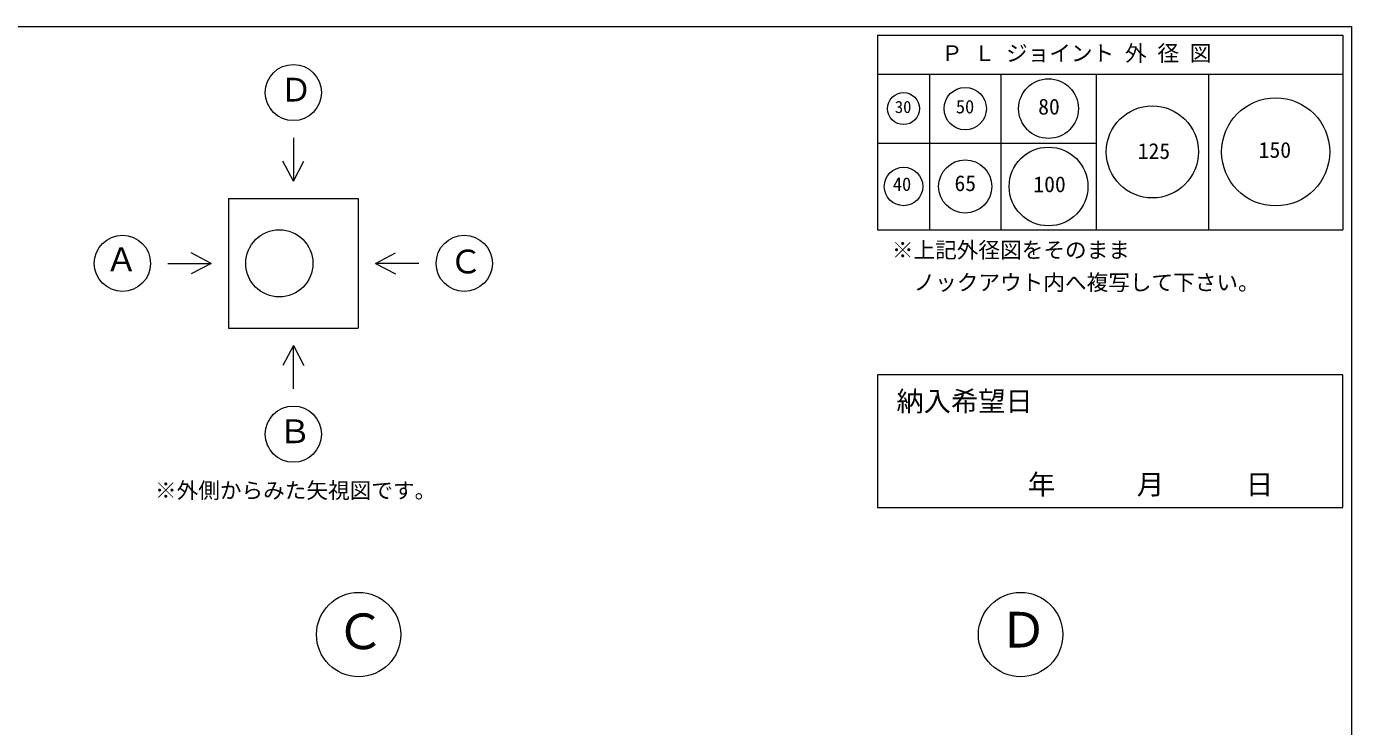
# Model space of a CAD drawing. Units: millimetres, scale not verified. Extents: x -4890 to 18490, y -2305 to 2305.
# Drawn here: x 1828 to 4890, y 686 to 2305 of the extents above; entities that cross this region are included whole.
import ezdxf
from ezdxf.enums import TextEntityAlignment as Align

# ---------------------------------------------------------------- set-up
doc = ezdxf.new("R2010")
doc.units = ezdxf.units.MM
doc.header["$LTSCALE"] = 10
for name, color, linetype, lineweight in [('0-2_waku', 7, 'Continuous', 18), ('0-3_gaikei', 7, 'Continuous', 18), ('0-7_hole', 7, 'Continuous', 18), ('0-D_文字１', 7, 'Continuous', 18)]:
    doc.layers.add(name, color=color, linetype=linetype, lineweight=lineweight)
doc.styles.add('ＭＳ ゴシック', font='')
doc.styles.get('ＭＳ ゴシック').set_extended_font_data('MS Gothic')

msp = doc.modelspace()

# ---------------------------------------------------------------- linework, layer by layer
at = {"layer": '0-2_waku'}
for p, q in [((4890.28, 2305.28), (4890.28, -1969.72)), ((3794.99, 2285.28), (3794.99, 1835.28)), ((3794.99, 2285.28), (4869.99, 2285.28)), ((3794.99, 2285.28), (4869.99, 2285.28)), ((3794.99, 2285.28), (4869.99, 2285.28)), ((3794.99, 2285.28), (3794.99, 1835.28)), ((3794.99, 2285.28), (4869.99, 2285.28)), ((3794.99, 2285.28), (4869.99, 2285.28)), ((3794.99, 2285.28), (4869.99, 2285.28)), ((4869.99, 2285.28), (4869.99, 1835.28)), ((4869.99, 2285.28), (4869.99, 1835.28)), ((3794.99, 2195.28), (4869.99, 2195.28)), ((3914.99, 2195.28), (3914.99, 1835.28)), ((4079.99, 2195.28), (4079.99, 1835.28)), ((4299.99, 2195.28), (4299.99, 1835.28)), ((4559.99, 2195.28), (4559.99, 1835.28)), ((3794.99, 2035.28), (4299.99, 2035.28)), ((3794.99, 1835.28), (4869.99, 1835.28)), ((3794.99, 1835.28), (4869.99, 1835.28))]:
    msp.add_line(p, q, dxfattribs=at)
msp.add_lwpolyline([(-1229.72, 2305.28), (4890.28, 2305.28), (4890.28, -1969.72)], dxfattribs=at)
at = {"layer": '0-3_gaikei'}
for p, q in [((2444.6, 2047.51), (2444.6, 1947.51)), ((2444.6, 1947.51), (2420.48, 1993.88)), ((2444.6, 1947.51), (2468.73, 1993.88)), ((2294.6, 1907.51), (2594.6, 1907.51)), ((2294.6, 1907.51), (2294.6, 1607.51)), ((2594.6, 1907.51), (2594.6, 1607.51)), ((2254.6, 1757.51), (2208.23, 1781.63)), ((2634.6, 1757.51), (2680.98, 1781.63)), ((2154.6, 1757.51), (2254.6, 1757.51)), ((2254.6, 1757.51), (2208.23, 1733.38)), ((2294.6, 1607.51), (2594.6, 1607.51)), ((2444.6, 1567.51), (2420.48, 1521.13)), ((2444.6, 1567.51), (2468.73, 1521.13)), ((2444.6, 1467.51), (2444.6, 1567.51))]:
    msp.add_line(p, q, dxfattribs=at)
msp.add_lwpolyline([(2734.6, 1757.51), (2634.6, 1757.51), (2680.98, 1733.38)], dxfattribs=at)
for centre, radius in [((2444.6, 2152.51), 65), ((2049.6, 1757.51), 65), ((2412.27, 1757.51), 77.58), ((2839.6, 1757.51), 65), ((2444.6, 1362.51), 65), ((2595.56, 899.03), 97.5), ((4125.56, 899.03), 97.5)]:
    msp.add_circle(centre, radius, dxfattribs=at)
at = {"layer": '0-7_hole', "lineweight": 5}
msp.add_line((4869.99, 1499.99), (3794.99, 1499.99), dxfattribs=at)
msp.add_lwpolyline([(3794.99, 1499.99), (3794.99, 1193.28), (4869.99, 1193.28), (4869.99, 1499.99)], dxfattribs=at)
msp.add_lwpolyline([(3794.99, 1499.99), (3794.99, 1193.28), (4869.99, 1193.28), (4869.99, 1499.99)], close=True, dxfattribs=at)
at = {"layer": '0-7_hole'}
for centre, radius in [((4189.99, 2115.28), 69), ((3854.99, 2115.28), 37), ((3997.49, 2115.28), 49), ((4429.99, 2015.28), 106.5), ((4714.99, 2015.28), 125), ((4189.99, 1935.28), 91), ((3997.49, 1935.28), 61.5), ((3854.99, 1935.28), 44.5)]:
    msp.add_circle(centre, radius, dxfattribs=at)

# ---------------------------------------------------------------- texts
at = {"layer": '0-7_hole', "style": 'ＭＳ ゴシック'}
for s, height, p in [('30', 28.04, (3834.95, 2096.75)), ('50', 31.16, (3975.9, 2094.94)), ('80', 36.66, (4166.17, 2090.6)), ('125', 36.66, (4396.27, 1987.86)), ('150', 36.66, (4675.81, 1990.51)), ('65', 36.66, (3972.71, 1913.56)), ('40', 31.16, (3830.27, 1915.69)), ('100', 36.66, (4155.05, 1911.11)), ('納入希望日', 46.19, (3838.44, 1401.64))]:
    msp.add_text(s, height=height, dxfattribs=at).set_placement(p, align=Align.BOTTOM_LEFT)
at = {"layer": '0-D_文字１', "style": 'ＭＳ ゴシック'}
for s, height, p in [('Ｐ Ｌ ジョイント 外 径 図', 36.66, (3941.92, 2214.11)), ('Ｄ', 54.99, (2413.35, 2115.14)), ('※上記外径図をそのまま', 36.66, (3827.95, 1759.09)), ('Ａ', 54.99, (2009.66, 1722.62)), ('Ｃ', 54.99, (2805.61, 1717.66)), ('\u3000ノックアウト内へ複写して下さい。', 36.66, (3827.95, 1684.09)), ('Ｂ', 54.99, (2410.61, 1325.14)), ('※外側からみた矢視図です。', 36.66, (2124.81, 1203.14)), ('\u3000\u3000\u3000年\u3000\u3000\u3000月\u3000\u3000\u3000日     ', 46.19, (3953.22, 1209.23)), ('Ｄ', 82.48, (4075.44, 844.26)), ('Ｃ', 82.48, (2542.64, 840.54))]:
    msp.add_text(s, height=height, dxfattribs=at).set_placement(p, align=Align.BOTTOM_LEFT)

doc.saveas('drawing.dxf')
